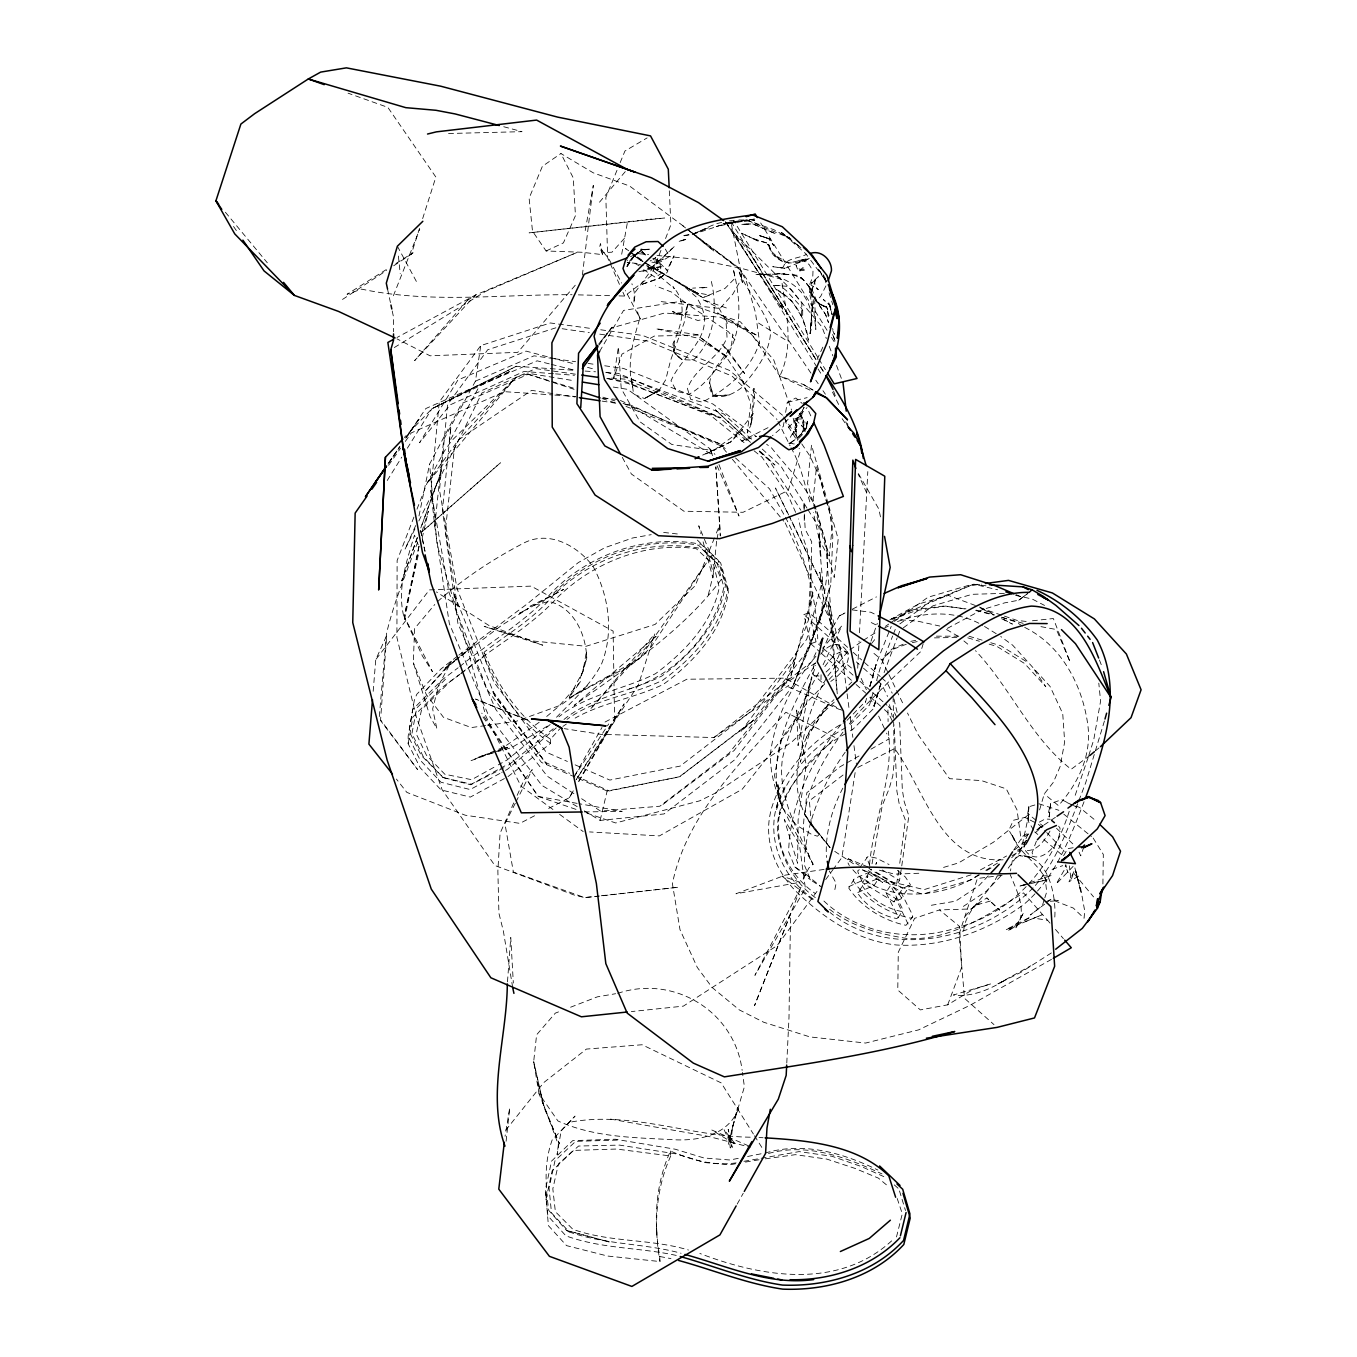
<?xml version="1.0" encoding="UTF-8"?>
<svg xmlns="http://www.w3.org/2000/svg" width="1357" height="1357" viewBox="0 0 1357 1357"><rect width="100%" height="100%" fill="white"/><g stroke="black" fill="none" stroke-linecap="round" stroke-linejoin="round"><path stroke-width="0.75" stroke-dasharray="5 3.75" d="M862.475 885.392L862.475 886.172C871.075 899.131 886.121 908.596 901.404 911.412L902.778 910.564L902.439 908.817L890.582 885.409L885.934 892.567L897.774 915.958L898.097 917.705L896.723 918.536C881.456 915.754 866.411 906.272 857.811 893.313L863.154 884.696L878.827 878.25L869.226 872.33L854.367 878.607L848.753 888.055C861.356 907.154 883.695 920.741 906.001 925.304L912.735 916.976L912.277 914.482L900.641 891.583L890.582 885.409M802.445 410.035L801.393 419.008L794.591 418.991L795.897 427.93L796.712 423.469L795.762 431.763L797.119 425.691L788.977 439.532M853.451 879.573L853.434 880.947C866.037 900.047 888.394 913.6 910.683 918.197L912.735 916.976M454.391 661.334L447.895 666.745L424.69 691.799L451.338 661.605L438.667 685.268L432.646 708.982L436.869 728.641L430.084 716.564L413.308 662.742L414.614 628.545L434.766 604.51M584.256 810.875L600.133 820.425L664.014 813.946L734.578 759.886L792.963 685.896L820.357 619.623L830.721 585.189L832.825 536.354L829.534 510.368L824.411 495.576L821.019 480.327L810.129 456.325L799.765 440.906M786.789 1062.989L788.994 1017.496L790.554 913.923L754.509 1005.707L801.258 886.681L754.916 975.344L805.38 888.258L799.409 844.614L784.295 819.56L797.628 863.273L798.103 819.899L806.211 765.229L796.644 710.067L798.069 745.655L811.707 676.889L800.274 715.902L742.262 789.197L659.383 835.912L589.532 831.926M857.692 668.204L859.066 641.098M859.49 632.752L867.802 471.591M811.028 321.779L810.129 333.652L812.487 304.46L810.129 333.652C819.323 298.676 789.876 271.977 755.985 274.606L779.868 273.843L797.56 275.301L802.852 279.389L809.993 287.871L812.86 298.133L808.925 286.497L811.859 294.147L812.215 311.55C815.879 296.996 810.774 285.038 799.358 276.302L802.852 279.389L794.337 275.047L777.256 273.419L784.499 273.944L755.985 274.606M1054.796 917.061C1056.289 895.281 1047.96 853.841 1019.243 855.572L1012.271 861.084L1010.456 870.906M830.026 847.616L808.212 819.984L829.975 847.447L811.401 825.26L805.04 814.709L806.787 792.742L840.085 766.756L860.084 755.357M373.175 691.307L375.753 659.621L386.694 635.534L380.571 719.855L417.515 769.487L380.35 720.279M507.484 981.84L510.758 937.483L513.336 983.028M379.298 716.547L386.541 633.448C393.801 602.389 406.421 572.722 417.396 542.834M577.2 806.635L541.901 785.415L488.35 715.003L449.354 623.745L434.749 526.143L430.881 490.674L439.227 401.994L480.768 345.611L550.314 322.966L592.314 328.648M1049.232 816.914L1050.589 803.683L1047.994 814.488L1049.232 816.914L1050.589 803.683L1061.547 799.629L1069.095 803.327M434.749 526.143L443.722 439.498L475.459 381.13L480.768 345.611M506.11 1141.22L509.74 1107.719L505.058 1136.267M732.475 1127.786L728.251 1144.562L737.682 1107.346L732.475 1127.786L730.27 1147.988L728.217 1129.346L732.254 1147.377L724.01 1129.499L735.715 1144.697L711.831 1130.008L750.37 1146.631M582.374 275.132L593.314 185.417L584.748 233.15M820.357 619.623C824.072 589.345 834.165 556.726 820.832 527.364C816.609 495.068 790.69 472.287 771.641 447.997L766.603 444.231M901.76 865.885L908.834 815.862L904.186 801.529L902.32 789.621L899.725 723.518L898.08 720.126M656.992 255.455L696.582 259.289L742.245 268.567L781.479 279.271C785.907 311.075 794.439 345.577 779.834 376.059L813.403 391.715M898.673 870.634L896.434 885.239L868.972 868.446L872.059 863.697L882.254 805.481L889.208 788.553L892.787 775.933L894.212 762.074L893.652 722.06M901.201 869.549L899.521 880.489L896.434 885.239M1102.902 883.95L1103.326 854.469L1093.063 837.897M829.025 315.774L826.515 307.564L819.662 303.985L815.269 299.965L820.035 304.341L809.79 291.959L809.603 284.58L812.775 276.879L812.996 271.044L809.111 264.513L803.463 260.663L808.077 260.968L797.78 260.527L803.327 259.899C789.57 267.719 770.131 259.849 768.537 243.514L752.355 238.272L758.207 241.02L741.685 233.217L756.12 240.07L768.537 243.514L771.183 251.13L768.469 244.277L766.739 243.073L769.402 246.38M855.131 772.591L841.866 857.556L834.385 867.7M869.549 864.816C873.399 819.543 894.348 777.154 888.292 731.118M821.07 674.751L820.951 680.858L824.496 683.3M783.973 422.417L783.311 426.42L772.438 435.665M785.635 412.375L787.297 402.351L795.83 397.991L802.224 403.47M899.759 863.273L905.39 820.137L899.165 803.632L896.892 791.165L894.229 725.028M621.693 254.234L627.528 221.819M504.397 778.562L470.353 797.102L441.042 789.893L420.229 767.841L408.169 743.755L408.169 736.105L412.732 709.541L441.839 680.044L458.123 667.78M408.169 743.755L412.85 717.073L442.28 687.321L459.039 674.938M792.539 443.417L788.824 443.23L790.758 443.111L789.553 443.654L798.544 437.039L806.262 428.676L807.602 421.315L805.787 428.473L798.289 436.954L789.553 443.654L794.303 443.943M963.674 931.004C965.489 908.206 987.896 895.637 997.124 876.147M834.86 889.581L836.149 883.17L829.297 870.94M807.602 421.315L806.262 428.676M716.598 541.206L712.934 577.963L703.113 541.833M717.005 539.136L719.787 524.616L715.834 466.808L720.296 535.981L719.787 524.616L715.19 536.049M419.109 546.125L404.59 619.454C396.295 590.753 406.252 562.544 414.496 535.167L419.025 546.905M418.991 515.931L429.558 464.162L461.651 403.555L528.246 374.278L574.639 388.509M418.906 546.328L404.199 616.655L422.315 655.804L432.425 671.63L404.199 616.655L418.855 552.604M736.105 1162.881C713.799 1166.138 690.883 1159.947 670.443 1151.024C655.465 1184.22 653.311 1220.961 659.739 1256.497L659.994 1261.552L607.58 1256.039L566.548 1245.624L548.398 1225.625L545.412 1189.75L551.57 1161.083L572.705 1140.643L615.264 1139.218L675.141 1149.192L703.995 1157.996L729.964 1159.998L739.752 1158.047M545.955 1199.537L552.112 1170.854L573.451 1150.414L616.587 1149.04L670.714 1156.011L670.443 1151.024M1035.985 820.307L1028.86 814.421L1021.567 848.023L1011.576 857.845M422.163 538.135L428.32 511.284L421.925 531.859L500.428 462.805L421.925 531.859M602.593 254.641L599.658 247.042L600.489 243.463L602.593 254.641L581.746 252.249L546.108 250.977L532.504 231.233L529.111 198.173L542.393 166.283L560.933 153.545L593.23 172.814L629.597 186.028L685.522 227.688M600.133 820.425L607.139 791.012L679.145 776.95L752.236 721.534L808.704 649.392L825.531 602.372L792.963 685.896L808.704 649.392L830.721 585.189M459.752 666.558C490.352 641.454 525.668 621.998 552.078 592.076C589.854 553.537 647.984 533.555 701.162 544.361L720.669 562.951L727.929 588.175C722.128 626.764 693.359 657.806 662.911 680.111C631.819 695.462 595.316 698.465 567.005 719.38M727.929 588.175L728.353 592.449C722.535 631.039 693.766 662.08 663.336 684.386C634.788 698.092 602.813 702.519 575.131 718.09M708.32 594.79L713.443 573.875L707.625 551.722M896.485 1236.939L902.303 1213.769L897.045 1197.994M663.013 804.379L734.103 750.523L790.894 675.973L813.047 591.55L810.57 607.393L811.69 541.816L805.21 529.4L804.124 511.097M732.746 1126.429L744.399 1086.753L742.432 1072.403M790.894 675.973L795.779 658.128L740.82 731.644L753.118 720.346L679.806 776.662L609.225 790.961L577.268 776.662M866.563 698.312L865.444 702.332L866.563 698.38M869.939 686.252L876.554 662.844L891.21 626.425M869.888 686.54L876.554 662.844L869.549 687.219M1104.428 720.991L1085.736 782.633L1078.425 801.834M873.043 692.816L869.532 704.995L849.245 725.52M876.571 680.637L880.676 666.44L892.669 635.941M1039.598 809.908L1044.245 793.93L1053.337 782.344L1060.122 766.569L1064.668 741.974L1062.735 713.595L1050.064 686.455L1012.627 645.152L1000.72 636.484M880.659 684.216L873.569 708.558L852.891 729.252L847.684 732.424M880.676 683.894L873.603 707.659L879.998 686.252M884.086 672.631L897.164 637.824M800.274 715.902L815.693 665.422M1088.178 757.46L1074.252 798.069M1088.789 755.493L1093.742 739.769L1100.595 701.111L1098.797 683.148M393.683 265.785L411.324 254.183L419.5 228.485M422.655 218.596L435.868 177.072L387.848 107.373L348.07 93.175M1044.178 899.878L1042.278 905.814L1030.268 914.957L1044.636 904.203M1044.805 897.893L1046.705 891.956L1045.043 877.504L1046.875 882.254C1039.598 862.933 1018.242 853.536 1011.61 834.063L1016.512 843.121L1008.862 830.213L1013.408 820.273L1024.976 817.423L1036.646 823.394M826.786 677.754C811.35 703.265 802.445 732.441 800.291 762.142L809.383 733.849L827.77 704.554C795.321 742.008 782.463 795.389 819.068 834.674L817.389 836.217L811.299 834.216L796.389 825.124L781.242 806.38L774.491 775.475L781.734 738.293L808.551 700.67L827.583 680.993M649.749 249.196L641.59 249.841L649.749 249.196L641.997 249.552L633.397 257.168L627.002 266.413L628.223 262.851L633.261 256.405L641.369 250.451L646.169 256.083L641.369 250.451L633.007 257.084L641.098 249.01L648.85 250.706M670.714 1156.011C655.719 1189.224 653.565 1225.999 659.994 1261.552M871.007 641.149L877.284 623.338M1083.904 846.785L1080.681 855.86L1079.069 852.213M801.224 434.223C806.16 426.166 804.175 415.649 795.83 410.764M417.261 537.745L401.723 580.915L417.379 537.593M420.789 527.924L441.568 470.642L420.941 527.737M814.166 663.895L812.589 673.954L822.291 682.622M845.818 727.623C813.522 745.146 786.551 774.61 776.374 810.316L778.511 796.22L777.663 782.904L781.836 806.991C764.059 756.612 792.284 706.454 815.71 663.149M947.712 1004.825L961.587 967.575L959.636 926.509L939.519 909.919L914.618 918.333L898.283 952.258L897.774 990.016L920.351 1009.913L947.712 1004.825L972.426 989.796L990.797 983.876L953.343 995.02C972.732 997.395 991.153 988.863 1007.148 978.787M785.024 787.077C760.395 828.143 778.596 876.537 816.371 901.235M1069.214 811.316C1051.828 866.292 1015.816 910.801 958.856 927.136C912.091 943.098 856.623 934.193 821.256 898.436M1077.679 803.751C1066.348 832.57 1054.966 862.764 1034.543 886.392M1084.039 801.75C1069.655 838.931 1054.949 878.607 1023.382 904.78C986.793 931.496 941.962 947.695 896.315 944.981C856.454 940.723 823.122 917.756 795.117 890.497C775.831 870.159 764.076 841.73 770.267 813.623L770.606 811.367C781.615 772.625 810.35 740.515 845.615 721.788M897.893 635.941L900.081 630.259M413.936 517.068L397.126 560.526L396.906 637.485L416.328 716.937L442.094 789.655L494.864 865.512L574.045 894.975L584.562 897.588L599.014 896.146M416.989 509.18L426.912 483.499L444.299 451.253L451.321 441.093L516.033 377.28L529.111 373.463L574.248 380.757M660.961 250.367L651.021 275.997L624.627 296.047L618.317 295.877M665.558 238.527L670.901 224.719L669.255 189.776M893.415 634.041L895.671 628.325M393.394 295.741L419.737 229.112M714.427 537.966L695.242 585.647L655.092 624.441L586.071 646.288L533.776 641.064L484.195 626.425L542.749 645.186L488.91 625.475L436.411 591.923M616.977 170.354L605.85 197.41L607.665 257.796L619.538 284.563M620.166 162.619L624.932 151.034L647.119 137.905M923.201 643.693L920.894 651.445L887.732 682.775L856.962 714.104L848.074 725.571M415.683 525.549L404.997 549.263L415.157 528.501M513.726 802.954L500.071 833.266L497.866 871.041L498.918 913.261L503.396 931.241L512.742 987.828M517.136 795.372L523.955 780.224L532.215 769.656L516.237 801.376M825.921 285.92L820.646 296.454L816.354 300.762L814.709 300.864L815.811 329.497L813.912 311.567L810.01 295.639L814.98 281.052L811.537 291.874L811.418 288.006L816.388 300.338L825.616 314.587L828.482 322.474L825.616 314.587L809.79 291.959L818.424 303.595L826.566 306.784L827.651 309.481L826.515 307.564M815.981 652.649L811.757 661.741L713.918 737.546L600.88 734.358L564.308 728.641M817.033 359.622L823.054 346.68M418.855 520.952L458.581 439.77L516.033 377.28L426.912 483.499L458.581 439.77L531.622 390.358L575.164 396.99M668.865 266.379L674.022 255.896L667.44 270.755L665.286 268.194L661.096 266.684L649.257 268.041L657.857 269.873L661.096 266.684L635.755 272.435M515.304 803.242L504.957 823.767L513.387 872.076L584.562 897.588L599.183 895.976M802.377 410.696L804.107 407.321L797.628 417.515L796.847 420.941L806.346 430.356L801.224 425.148L805.125 431.339L799.901 413.563M840.984 724.57C811.198 760.344 789.893 804.769 788.621 851.874L794.863 866.97L805.804 874.162L803.157 879.115L808.823 868.09L813.064 864.341C798.272 830.857 777.001 796.474 782.497 758.359C789.553 727.691 803.514 699.313 819.051 672.139M827.77 675.956L848.108 651.139M822.393 650.936L832.435 627.884L839.457 615.722L845.004 612.906M823.088 664.777L841.883 625.781L822.647 648.256M1028.029 834.233L1024.264 842.392L1024.128 848.515C1036.561 870.397 1061.615 844.597 1059.953 827.923L1058.613 826.176M1036.392 841.136L1032.066 852.739L1033.847 857.166M1049.996 831.095C1045.06 839.712 1036.765 852.196 1025.485 850.262M737.173 1204.1L743.263 1193.227M574.91 775.288L601.948 727.539M569.38 797.662L573.485 790.436L569.38 797.662L547.397 809.094M578.625 781.428L614.551 718.26L613.127 631.107L531.147 586.122L429.406 589.905L375.753 659.621M842.816 788.18C831.79 809.128 825.022 833.758 826.447 857.454M599.624 351.446L623.575 310.397L681.146 301.288L740.498 321.931L773.711 359.859L791.64 410.272M578.947 781.31L624.135 703.876L576.165 779.681L638.316 685.031L654.82 633.94L590.38 709.134L656.076 636.314L574.164 705.419C626.272 667.627 682.232 631.667 721.279 579.439L703.571 537.287M1063.566 855.724L1067.823 848.583L1073.234 847.735M1026.333 840.356L1021.567 848.023L1014.086 851.992M387.22 480.514L401.757 457.173M407.354 448.2L431.967 408.711L516.271 366.271L574.69 370.342M897.435 870.295L905.373 877.012L910.428 884.781L900.963 898.894L893.941 901.879L862.543 882.627L871.33 869.192M1012.017 855.69L1019.226 851.433L1026.282 840.39M893.941 901.879L902.727 888.445L910.428 884.781M556.506 717.242C572.773 700.636 590.516 685.064 601.473 664.167C614.178 632.396 608.92 595.91 593.009 566.259C577.234 545.633 548.974 529.875 523.632 543.122C492.337 559.406 462.177 579.371 436.106 602.915M857.811 892.533L874.179 885.392L878.827 878.25M573.875 777.12L608.716 723.943M859.829 867.513L868.09 856.335L876.385 858.116L889.056 864.528M898.097 917.705L902.778 910.564M1019.226 851.433L1024.281 843.749M1013.696 850.127L1020.566 839.729L1030.302 832.808M738.632 1108.618C727.929 1135.792 697.668 1141.424 671.681 1139.626C633.159 1137.539 593.738 1137.234 557.948 1120.967L539 1093.691L533.674 1061.683L536.609 1034.797L555.318 1013.136L561.052 1010.914M627.002 266.413L633.397 256.965L627.782 265.412L627.222 260.018M507.993 776.611L550.603 743.399L550.501 739.226L559.712 728.896M806.262 737.224L827.872 705.606L833.877 699.703M388.882 462.466L399.62 446.809M405.573 438.107L425.844 408.525L511.08 370.97L431.967 408.711L404.318 437.514M388.984 462.567L399.772 446.962M388.034 464.009L399.925 446.792M388.594 465.315L400.536 448.251M405.302 441.432L411.29 432.9L504.431 391.664L552.774 394.938M824.852 666.592C829.941 659.756 837.388 649.426 847.056 651.631L848.413 653.379C849.601 665.083 839.83 675.26 830.772 681.401M599.217 344.949L612.177 327.173L599.115 343.677M816.982 891.396L777.171 945.558L683.368 1006.131L631.344 1011.576M825.684 879.557L833.147 869.396M1008.217 868.158L1025.858 844.139M815.913 656.279C792.301 683.572 775.135 717.344 770.471 753.356C769.283 794.49 794.931 829.432 813.064 864.341C788.468 821.121 816.269 767.808 842.985 732.135M845.19 752.185C821.697 785.092 805.295 823.953 804.277 864.799L810.536 879.879L819.899 886.053M598.641 344.152L611.312 328.021L664.557 313.009L720.414 317.216L757.579 335.722L717.616 312.907L751.863 334.365L779.834 376.059L803.395 384.489L814.047 390.646M505.771 1130.16L543.767 1082.564L586.411 1049.08L642.098 1044.754L721.195 1082.903L753.372 1133.994M871.516 643.591L876.554 637.315M1073.082 866.411L1056.238 883.967L1064.431 869.735L1065.839 864.714L1067.976 872.636L1065.245 865.071M599.489 202.21L625.848 170.931M575.266 285.207L517.78 352.328L430.067 355.805L397.007 338.877M965.268 916.196L974.597 905.475L986.861 897.961L999.566 910.123L986.861 897.961M720.516 307.903L732.882 294.045L741.601 278.779L740.905 270.501L687.354 229.197M820.595 654.227C827.482 645.372 839.305 638.74 847.056 651.631M624.407 238.34L611.973 252.198L603.78 252.589L599.658 247.042M785.618 421.976L788.18 419.177M793.268 432.306L794.133 431.339L792.03 435.801L791.318 435.207M788.281 427.862L807.025 407.575M799.052 438.141L802.699 434.24M848.77 886.681L864.562 879.472L874.179 885.392M988.201 875.876L978.567 886.019L955.582 901.167L931.343 905.272M1000.94 875.825L986.403 891.159L961.502 907.629M829.042 679.484L845.157 662.844L852.281 668.713M847.039 720.33L865.478 701.433M445.435 679.246L416.752 708.015L411.934 733.628L423.299 756.646L443.162 777.578L471.354 784.21L498.63 769.283M1033.067 887.851C982.315 939.824 890.056 960.824 830.077 912.532M848.888 684.929L851.891 681.977M834.25 702.129L791.674 742.092L714.952 793.319L699.584 800.867L615.688 822.97L583.934 812.097M867.92 866.936L848.396 858.862L846.717 860.423L849.346 865.613M556.251 727.878L507.331 769.402L501.751 772.421M826.074 672.037C833.181 665.642 841.425 656.771 840.034 646.475L838.694 644.728M553.605 593.28C590.482 555.929 646.543 535.591 698.55 545.243L717.158 562.901L723.858 587.072C714.359 634.703 673.75 676.549 627.121 689.509M947.339 628.376L982.315 609.632L1004.536 602.898L1018.802 600.201L1027.368 593.738M1051.404 952.919L1020.956 972.324L997.921 983.859L1030.828 965.777M546.684 716.479L558.796 706.335L580.915 681.163L569.024 697.6L583.018 671.24L586.733 658.281L586.445 651.19L583.018 671.24L580.033 678.771L586.733 658.281C586.071 634.567 573.943 607.156 548.805 601.456L530.061 606.257L563.732 589.345L519.46 613.262L528.331 608.462L501.581 625.373L455.782 660.028M411.324 254.183L413.054 252.741L395.209 263.97M456.003 659.994L473.83 645.135L459.175 656.873M553.249 728.743L507.62 765.874M1095.93 750.455L1098.949 747.944M1014.663 849.804L1024.145 841.934M1035.221 832.74L1043.109 826.176L1040.259 823.818M550.162 724.553L507.128 759.954L498.256 764.89M891.668 1240.858C838.117 1289.829 761.752 1277.293 699.839 1253.444M550.603 743.399C519.782 721.958 498.053 690.9 484.161 656.364L484.127 652.208C507.247 633.94 533.284 619.216 552.435 596.283C590.295 557.846 648.392 537.83 701.586 548.635L721.076 567.243L728.353 592.449M633.397 257.168L641.997 249.552M653.005 259.815L655.804 257.576L650.173 261.002M457.563 658.179L444.536 668.628L454.171 661.249M1028.86 814.421L993.443 842.222L958.585 862.899L940.74 868.259M457.275 656.33L441.178 668.797L416.769 694.292L414.275 700.466L409.967 725.724L409.305 731.559L421.213 755.408L443.162 777.578M458.887 655.075L527.178 603.916L578.37 562.544L604.747 547.719L632.599 538L651.224 534.658M539.17 722.297L504.075 747.012L471.015 760.666L507.654 747.3L493.846 751.931M843.053 775.017L809.383 800.8L811.401 825.26M1024.009 596.266L1027.911 593.331M1018.802 600.201L1024.518 595.893M459.904 674.293L449.981 681.706L421.603 709.592L416.209 733.815L426.42 755.137L444.825 774.253L471.642 779.698L496.492 765.874M461.55 673.055C492.608 647.289 529.145 628.342 556.574 598.352C592.551 562.663 645.644 541.256 696.362 548.754L713.595 564.834L719.261 587.479C712.018 623.779 684.284 652.344 655.465 673.717C623.915 689.627 587.038 694.309 558.897 716.801M1046.23 902.999L1051.013 899.403L1058.324 900.726L1050.335 901.269M903.355 627.816L932.904 605.833L972.087 594.315L1004.35 593.348M460.702 673.7L484.161 656.364M1089.875 755.476L1071.165 769.283C1030.285 737.275 1010.456 687.609 975.496 650.665M899.827 623.932L930.461 601.524L973.664 584.205L979.635 584.426M587.394 685.794L560.678 705.165L516.203 721.313L487.655 725.3M564.003 719.431C592.398 696.412 630.072 692.121 662.046 675.905C691.68 653.65 719.922 623.151 725.418 585.172L718.209 560.271L697.261 540.001M894.433 621.387L928.018 597.233L970.085 584.935L980.246 584.63M849.804 649.935L861.678 641.505M863.374 640.3L877.334 631.548M713.918 737.546L788.773 685.353M767.587 244.888L768.469 244.277M815.591 662.827L783.752 684.759L839.542 709.507M885.392 626.357L888.733 624.067M890.413 622.931L908.817 610.328L943.76 606.07L965.997 608.852M1055.39 817.338L1035.628 830.637L1044.093 825.107L1037.189 828.957M562.884 726.419L566.378 724.027M768.028 427.659L741.634 441.059L756.002 436.445M1039.326 822.121L1045.144 819L1050.25 819.272M342.507 299.439L386.626 270.433M547.414 726.097L511.725 747.588L497.866 751.557M386.287 269.585L347.053 294.282L361.573 289.126C431.187 303.832 501.836 294.198 572.043 294.723M859.286 869.735L857.811 870.668L858.014 872.415L862.543 882.627M978.618 874.756C943.488 898.996 879.506 904.474 850.754 867.174M985.827 870.312L998.43 862.526M394.344 347.528L485.484 291.45L576.861 252.521L475.628 294.961L397.007 337.486M845.937 733.492C814.505 750.625 789.604 780.173 779.613 814.692L779.953 812.419C772.998 843.647 789.74 875.791 815.286 893.534M1027.079 833.707L1020.803 837.473L1017.055 809.976L1006.283 788.875L981.433 780.58L949.544 778.681L918.333 735.002L907.494 713.019M1078.611 876.113L1068.994 881.813L1074.116 871.194L1070.961 880.303L1069.452 865.868M979.5 874.824L970.476 880.15L922.59 894.212L876.486 878.963L862.56 869.769M986.726 870.566L992.137 867.377M1051.488 959.382L969.984 1005.333L918.587 1029.878L865.613 1043.058L809.925 1036.918L763.754 1022.262L739.294 1009.896L712.12 987.472L697.294 967.422L680.01 929.732L672.394 883.628C686.778 814.081 740.396 763.296 785.856 712.238L835.301 737.58C809.942 763.737 776.492 791.08 777.391 830.993C780.75 857.437 793.879 882.644 815.998 898.08M889.921 619.759L918.91 603.899L948.475 595.452L977.6 606.325M870.99 749.149L889.174 738.785L886.545 733.119M500.445 768.299L507.722 764.313M499.902 773.439L470.167 789.553L441.025 782.26L420.229 760.208L408.169 736.105M980.433 869.871L1006.606 855.979M605.052 722.026L686.829 679.229L784.787 678.144L841.561 710.186M534.556 815.761L519.901 823.377L465.214 815.201L406.879 792.403L396.414 779.071M516.271 366.271L431.967 408.711M503.922 767.757L470.709 784.753L441.788 777.205M857.777 767.468L894.585 748.572C924.863 789.367 940.062 863.697 1003.451 859.778M852.4 609.14L876.469 596.893M884.662 627.918L888.326 626.12M702.655 455.104L730.965 441.771L742.567 429.507L713.392 450.626L702.434 455.443M546.108 250.977L563.409 242.903L575.453 215.661L573.282 177.954L560.933 153.545M839.457 615.722L844.936 613.228M1046.349 901.54L1051.013 899.403L1073.319 908.07L1084.073 918.248L1084.718 911.005L1080.613 888.292L1074.778 867.496L1081.122 892.855L1074.778 867.496M891.854 618.894L970.764 585.461L981.247 584.053M903.185 644.202L891.871 649.121L881.914 659.994L888.089 672.801M475.459 381.13L533.996 355.839L552.723 358.469M1025.638 921.522L1042.532 914.584L1005.791 929.816L1030.506 916.942L1007.878 931.106L1018.412 921.861L1023.755 912.515L1014.985 928.968C1028.487 912.108 1016.97 891.464 1010.185 874.502M570.602 1007.216L597.317 996.869L615.637 993.714M630.53 256.575L638.248 253.64L648.663 254.658M906.306 644.253L892.652 649.443L881.914 659.994L871.991 651.801M808.093 259.034L798.17 262.715L809.773 258.356L784.957 268.313L772.744 266.684L784.838 268.296L781.021 268.16L783.379 266.905C786.008 257.44 799.612 258.763 806.584 254.217M655.058 279.61L640.487 284.851L659.604 278.406L664.438 274.657L657.466 279.271L665.948 274.012L667.881 271.095L660.791 263.937L651.818 262.088M645.016 270.637L646.339 270.179L641.556 271.909M847.633 647.357L809.213 612.719L803.904 614.585L810.74 643.727L816.049 641.861L820.714 646.068M891.82 619.097L916.399 610.582L945.524 606.087L965.675 609.056M1052.048 869.362L1062.701 865.664M1027.741 884.289L1020.006 886.07L1027.792 883.441M1029.742 882.779L1051.149 875.519L1041.888 876.028M491.879 752.592L478.054 757.223L495.882 752.117M555.878 327.8L487.74 349.733L447.573 404.623L439.481 490.233L457.072 588.717L493.948 682.181L546.176 752.134L567.396 761.447M971.086 874.841L924.185 889.615L884.493 880.269L868.243 870.634M1034.865 804.972L1028.827 806.787L1027.537 814.726L1028.182 821.206L1033.661 830.128M721.67 222.463C707.709 225.075 696.514 235.507 682.045 235.881M990.389 901.048L974.597 905.475L979.211 903.813L971.205 908.953L939.519 909.919M897.486 621.574C924.897 611.498 956.939 610.192 982.705 625.356M806.194 258.882L788.654 263.207L774.253 254.895L781.378 260.985L771.488 251.401L769.996 248.382L771.183 251.13M1020.006 886.07L1027.843 884.069M787.297 402.351L807.127 397.635M1029.675 883.848L1047.078 879.845L1031.761 883.051M912.294 642.641L918.333 641.352M910.801 641.352L916.721 640.148M747.588 1156.486L761.294 1153.755M743.941 1161.304L799.103 1151.618L831.977 1156.266L861.169 1166.477L883.831 1176.621M683.86 235.541L694.733 233.438L708.625 227.722L692.223 234.201C712.883 229.011 732.848 218.341 754.713 220.275L723.044 223.701L756.205 218.867L730.015 222.344L716.225 226.568L746.689 220.038L773.88 229.706L792.827 240.053M617.672 993.375C673.937 974.326 734.68 1011.474 742.143 1070.351M735.528 1163.78L729.574 1164.798L704.741 1162.559L677.126 1154.061L619.504 1145.104L578.591 1146.037L558.473 1163.78L552.825 1188.834L555.369 1211.665L572.841 1229.289C610.226 1242.69 650.817 1238.602 688.491 1250.034M745.468 1162.084L761.345 1159.387M765.229 1153.043C803.548 1141.441 843.155 1153.077 877.911 1170.056M768.486 1153.484C807.483 1142.441 846.836 1157.555 881.982 1173.907M824.089 869.413L785.398 875.095L735.969 893.771L800.223 882.271L781.954 876.096L815.099 901.676M819.017 675.99L813.929 675.718M485.619 725.571L471.337 727.573L443.468 717.31L426.234 694.411L413.308 662.742M765.348 1158.827L795.338 1154.671L826.803 1159.099L854.825 1168.343L878.42 1178.13L889.022 1187.002M1002.111 875.248L977.379 878.522L958.992 934.447L964.539 998.328L993.986 1024.62M654.244 261.172L659.519 260.476L661.453 273.317L655.295 277.337L643.659 269.653M701.993 287.989L707.523 287.26L692.63 288.142M729.286 220.886L736.936 219.953M601.27 895.739L678.551 887.207L601.083 895.925M1032.44 620.777L1053.371 618.538L1070.096 662.08L1056.458 629.546L1039.801 626.425M571.704 1121.883C632.362 1111.213 690.73 1136.691 750.964 1137.2M610.446 1119.084L708.659 1136.454L750.268 1147.259M918.808 873.263L894.551 874.145L879.37 870.21M617.384 1140.101L575.639 1141.356L554.979 1160.761L549.042 1188.037L551.502 1212.87L569.211 1231.935C605.392 1244.844 644.354 1243.199 681.061 1253.257M448.539 133.512L522.055 131.663L501.208 126.048M934.447 637.875L957.448 637.417M584.341 811.927L622.151 811.384L579.185 803.734M936.432 636.162L958.788 636.196M738.887 219.97L746.689 220.038L789.825 238.17L782.141 233.37L795.202 243.378M578.353 294.876L609.904 295.673M891.939 618.928L918.418 621.319L939.773 626.052M759.021 1137.539L763.058 1137.726M554.877 395.074L575.894 396.498M603.203 398.364L617.91 399.348L721.517 446.199L726.945 452.729M585.121 371.072L595.536 371.784M605.968 372.513L618.487 373.396L720.957 417.837L624.915 379.129L608.089 377.857M553.435 373.701L524.006 371.479L450.151 404.861L419.55 442.738L457.937 379.96L526.058 351.107L548.601 357.078M555.539 373.87L574.469 375.295M637.213 263.462L627.121 262.461L629.02 263.292M663.658 532.436L680.468 534.319M1026.146 621.438L1017.072 620.42L1003.332 615.756M661.215 301.61L719.006 308.378M976.09 610.124L994.07 614.789M852.247 609.887L870.973 612.278L876.3 614.958M985.996 585.834L973.664 584.205L997.632 589.769M600.71 329.785L642.692 335.467L729.54 370.427L782.497 415.208M554.809 358.774L575.605 361.691M588.09 363.439L596.418 364.609M604.73 365.779L623.457 368.409L712.968 404.047L756.544 436.683M575.385 374.176L535.659 368.595L481.888 393.004L454.341 448.997L445.249 531.401L457.971 623.728L495.814 709.49L547.21 776.153L574.74 794.201M606.732 378.586L623.457 380.927L710.542 415.378L746.028 444.231M562.137 328.716L589.311 332.635M599.76 334.144L647.849 341.082L732.085 376.11L777.018 419.483M975.768 610.531L993.578 615.009M602.135 401.112L616.655 403.317M624.949 404.59L629.105 405.217L720.126 443.976L727.827 450.965M1037.664 918.706L1047.638 920.3L1050.199 923.354M613.228 387.05L627.596 389.357L709.474 448.387L714.986 454.425M659.739 1256.497L670.952 1258.618M577.149 803.378L538.288 796.457L481.209 714.427M1038.902 803.768L1058.867 810.299M1015.579 595.384L1032.134 598.997L1044.534 605.426M676.261 1255.429C639.707 1247.405 601.473 1248.898 565.869 1235.82L547.855 1215.838L545.412 1189.75M549.263 363.846L537.135 360.826L479.716 385.507L449.201 442.212L450.931 426.76L442.348 510.758L457.496 606.155L453.883 593.467L494.847 695.785L546.667 764.11L494.847 695.785L491.98 690.136L545.31 762.38L569.753 773.303M551.298 364.355L575.572 370.427M607.936 378.501L628.172 383.556L720.041 418.024L748.284 442.195M550.637 357.62L575.232 364.134M587.53 367.391L595.723 369.562M605.968 372.259L628.512 378.23L723.603 413.834L751.439 439.21M1001.466 617.231L1023.127 623.321M967.762 637.824L979.432 641.267M989.151 644.134L996.937 646.424L1024.637 663.522L1045.772 686.71L1032.321 666.762M968.949 636.212L982.841 640.368M990.763 642.743L1000.686 645.711L1028.708 662.996M602.881 397.177L614.975 400.892M623.05 403.368L629.105 405.217L712.629 454.985L709.474 448.387L712.849 456.122M823.004 305.664L826.566 306.784L828.771 319.285M862.696 870.024C877.555 875.316 894.195 883.899 901.608 898.181M652.802 258.288L659.519 260.476L658.603 261.07L663.319 259.068L656.822 261.358L657.857 269.873L634.94 263.292L641.335 267.244M528.246 374.278L574.113 389.357M602.033 398.534L615.993 403.131M625.95 406.405L720.126 443.976M1002.026 617.401L1015.935 621.981L1022.957 626.323M1001.364 615.094L979.771 607.766L994.274 615.026M575.996 809.383L538.288 796.457L481.803 713.171M726.351 307.971L702.434 299.473L718.854 307.92L727.233 323.305L725.876 319.234L727.03 337.113C719.668 358.57 694.903 367.136 687.49 388.713L690.696 399.365L702.349 402.147C726.894 389.205 751.337 369.613 759.53 342.117L755.476 312.602L746.452 281.645L740.905 270.501L742.398 282.51L738.768 270.569C746.808 292.484 765.382 308.734 770.589 331.956C769.589 354.177 754.729 371.547 741.278 387.949C733.119 394.124 723.654 398.415 713.239 395.922C700.704 376.873 724.078 360.741 731.576 344.865L732.61 334.059L734.883 339.878L728.556 331.871L708.439 318.369L697.922 320.506L672.461 311.618L682.3 314.366L673.157 313.721L687.609 311.805L684.946 313.738L687.728 304.409L671.511 292.06L655.312 285.784M979.55 607.037L994.308 614.348M1075.965 806.041L1079.629 807.449L1096.761 821.545M607.139 791.012L541.494 762.447L487.417 689.967L449.15 592.924L430.881 490.674M575.114 764.839L609.853 780.071L680.23 766.077L752.575 710.186L806.753 639.249L822.596 580.118L818.627 536.575L813.335 512.369M1015.901 594.553L1022.788 597.725M1066.823 802.479L1071.742 804.752M1073.387 805.515L1076.661 807.042L1070.995 804.26M871.228 622.558L876.724 625.272M1001.534 618.656L1012.424 624.101L1001.551 618.249M819.662 303.985L824.428 306.394L826.294 308.904M645.287 254.387L640.708 252.063L644.88 254.539M946.541 629.512L957.957 636.196M679.043 283.376L698.685 293.807L644.728 262.715M569.211 1231.935L566.548 1230.443L548.788 1210.427C545.429 1186.883 543.936 1162.813 552.163 1139.982L575.046 1116.099L561.136 1130.907L557.099 1154.603L558.355 1144.731L543.19 1103.597L533.674 1061.683L544.259 1107.974L559.22 1143.476L539 1093.691M848.396 858.862L859.218 865.291M803.395 384.489L812.419 389.917M882.355 869.99L899.521 880.489M702.264 314.112L687.728 304.409L684.115 322.779L670.629 360.233L665.71 379.807L658.942 390.595L644.49 398.534L633.515 394.107L631.599 378.06L632.769 387.644C626.408 365.22 633.007 340.2 639.826 318.522L637.485 311.906L640.317 319.082L625.407 290.5M902.727 888.445L872.924 870.176M885.934 892.567L895.976 898.707L908.054 924.066M642.845 261.324L634.245 256.015L642.981 261.613M644.558 262.376L702.807 297.675L709.626 295.097L696.429 292.671L687.524 288.142L702.807 297.675L724.943 288.481L735.206 278.032L733.221 268.957C740.277 297.064 743.144 329.48 727.25 355.144C715.512 369.172 705.504 385.592 688.83 394.344L676.617 391.308L670.986 380.808C684.182 351.463 720.771 333.483 696.175 296.895L681.367 284.122L655.227 269.432L645.27 262.427M1024.722 627.409C1061.717 645.61 1082.462 685.319 1087.822 724.943C1091.859 755.357 1078.17 783.345 1058.443 805.634L1044.245 793.93M984.504 626.459L998.922 635.364M758.546 323.068L788.332 341.642M581.627 798.713L600.557 811.13L659.875 806.211L729.116 753.152L786.042 681.367L808.382 620.2L810.621 574.605L807.245 549.517L801.97 534.437L798.544 518.9M834.725 851.365L855.605 865.155M628.698 250.757L625.373 248.433L628.664 251.011M630.36 251.927L643.608 261.256M738.53 267.668L692.307 232.997M552.927 809.467L520.986 786.161L485.891 716.292L463.025 632.599L437.056 544.378L429.558 464.162M559.644 814.387L583.188 831.57M715.733 251.011L733.696 264.242M796.847 244.633L801.733 248.382M682.35 225.347L685.522 227.925M798.832 245.973L781.513 232.386L805.837 253.776L809.501 258.678M1063.786 814.149L1091.435 836.54M630.31 252.3L641.827 261.358M646.627 265.141L674.378 288.634L672.936 286.683C688.406 303.323 681.384 325.731 672.97 343.745L673.818 351.853L678.907 357.519L682.096 359.69L693.359 360.114C714.868 339.691 717.904 307.021 710.881 279.593M963.911 640.945L969.746 645.762M687.1 229.214L714.036 251.147L691.866 232.912M754.102 450.795L762.159 457.36L788.196 495.61L796.949 515.304M805.804 874.162L821.46 887.088M794.863 866.97L810.536 879.879M829.585 909.292C851.942 926.797 880.167 934.328 907.799 938.586C951.206 940.537 988.117 914.381 1023.534 892.872L1047.57 920.3M550.501 739.226C519.697 717.819 498.002 686.744 484.127 652.208M1034.746 831.909L1037.817 834.47M1043.923 839.61L1062.056 855.029M829.755 304.748L832.129 314.756L829.755 304.748L823.258 299.49L829.636 305.172L828.737 302.747L830.993 310.753M759.258 451.593L774.949 465.027L759.666 450.88M872.704 692.63L886.969 705.25M870.278 697.04L883.034 708.337M864.477 662.487L880.235 676.498M863.527 668.238L876.317 679.62M859.999 681.35L871.262 691.375M856.114 684.505L865.97 693.291M894.28 1184.882L898.894 1188.986M853.061 675.141L822.257 647.476M853.197 652.361L861.661 659.96M856.386 661.894L859.218 664.421M821.613 653.565L854.706 683.25M847.904 654.278L803.904 614.585M884.425 709.592L888.598 713.341L893.432 723.366M1056.543 828.33L1074.914 845.886M877.725 680.892L881.914 684.674L887.546 696.463M810.74 643.727L820.069 652.157M735.528 457.971L769.453 488.757L784.516 515.541M888.377 706.539L893.992 711.628L897.265 718.43M762.261 449.082L780.801 465.994L806.974 508.095M881.643 677.788L887.274 682.91L892.194 693.206M750.506 442.382L715.36 409.831L750.336 442.467M759.462 450.982L768.588 459.497L800.884 510.283M1038.427 824.242L1045.314 831.146M1046.705 832.536L1064.821 851.619M1074.066 873.569L1093.572 896.892M1055.475 929.443L1063.379 938.603M732.356 459.243L783.803 521.224M225.381 212.235L267.312 262.783M603.78 252.589L608.699 258.559L621.693 283.053M782.735 309.243L725.401 221.768L782.735 309.243L780.92 303.001L730.812 221.191L740.532 269.992L811.011 373.209M725.401 221.768L749.861 253.097L816.185 359.876L749.861 253.097M810.723 260.307L826.566 281.51L818.559 269.195M805.04 814.709L819.068 834.674M842.12 418.668L846.887 425.64M233.523 226.466L238.221 233.302M815.794 380.214L818.203 383.709M822.987 390.714L825.378 394.209M783.651 416.921L798.611 439.193M818.39 269.195L826.26 281.493L823.478 274.86L825.955 282.816M820.595 367.001L823.835 372.072M754.492 1135.758L763.363 1149.854M827.041 330.277L760.683 222.955M831.485 337.418L834.809 342.778M816.931 367.153L733.9 233.082L789.163 287.582L822.003 327.02L826.345 338.555M818.05 368.934L822.495 376.076M832.519 392.139L838.88 404.997M808.06 509.842L818.966 527.381L820.968 557.981L818.966 534.217L819.916 540.866L826.43 553.215L837.082 691.799M817.728 357.247L733.577 220.462M818.831 359.028L825.412 369.664M780.92 303.001L816.049 359.758M820.442 366.848L824.835 373.938M858.523 473.729L878.861 509.112L880.489 516.898M665.354 249.111L669.544 256.473L652.581 266.515L674.599 246.295L654.719 265.446L635.381 291.959L633.923 303.323L634.262 291.992L631.921 283.749M785.516 517.339C804.803 554.657 816.541 596.639 817.728 638.791M622.303 457.36L631.395 474.017L683.945 511.233L743.076 512.284L788.281 490.403L799.952 452.339L799.154 448.336M397.38 246.211L417.99 284.444M846.836 691.731L842.46 658.569L835.047 642.556L826.159 604.476L823.071 596.605L819.764 572.213C825.175 595.469 832.045 618.673 835.047 642.556M777.951 421.349L790.079 445.808M791.012 447.691C801.19 465.451 804.837 485.721 810.774 504.991M888.971 674.633L903.966 705.708M788.671 514.897L775.441 487.994L823.987 588.31L789.587 516.78M861.152 678.381L866.411 689.695M869.905 697.244L874.281 706.692M878.658 716.123L885.663 731.236M785.16 522.852L832.384 625.102M866.699 492.981L858.167 474M808.738 411.324L812.148 418.838M832.757 330.633L834.402 334.314L832.57 328.479M622.931 292.213L624.627 296.047M869.82 865.8L866.614 857.268M717.073 465.773L738.988 516.016L718.735 464.043M702.773 535.37L698.753 525.787L700.924 533.81M845.767 421.79L847.311 425.521M1099.424 659.977L1102.444 667.729M829.246 346.239L832.876 355.856M836.506 365.474L841.577 378.942M832.638 334.433L834.759 340.386M833.588 391.087L835.861 397.499M833.486 336.265L835.454 342.371M829.059 292.773L832.791 304.714M899.504 1190.954L905.492 1210.58M784.821 418.567L786.229 423.367L796.118 439.04L796.305 427.336L794.591 418.991L799.019 417.091L798.357 413.308M828.177 503.769L811.52 445.045L807.568 483.516L814.794 508.96M828.737 505.72L838.185 539L834.233 577.454L815.336 510.911M816.015 509.418L813.148 499.325L816.524 466.554L832.587 523.157L829.212 555.912L816.592 511.453M805.973 422.027L807.042 428.32M537.626 1082.377L544.259 1107.974M809.213 612.719L816.049 641.861M893.975 699.008L897.333 713.307M889.463 704.622L892.329 716.869M842.46 658.569L828.347 600.371L837.269 693.783M387.559 289.126L390.528 303.052M392.224 310.99L393.496 316.961L393.513 331.786M420.568 530.383L421.874 536.592M422.315 538.661L423.621 544.852M424.046 546.922L424.928 551.061M420.738 530.994L422.027 537.118M422.451 539.153L423.74 545.26M424.164 547.295L425.012 551.366M793.217 418.278L797.577 440.313M847.107 693.8L849.024 708.32M850.127 716.615L852.858 737.343M853.96 745.638L856.42 764.296M847.616 423.333L848.074 427.387M398.398 256.049L400.213 273.724M656.873 1233.157L656.618 1228.119M893.076 696.853L893.601 718.209M804.141 509.808L804.023 502.158L804.107 509.197M887.936 709.948L888.089 721.534M804.226 515.541L804.26 522.581M802.699 310.38L802.682 315.774L801.529 317.097L801.868 302.815L791.385 289.804L786.687 286.259L772.354 285.275L779.817 285.445L786.229 290.551L798.798 304.256L802.699 310.38M1028.827 806.787L1028.182 821.206L1028.827 806.787M674.31 341.336L673.818 351.853L682.096 359.69L673.734 352.616L674.31 341.336M753.949 388.339L750.76 425.352L747.283 433.036L750.743 403.674L741.499 378.603L744.06 383.369L725.283 355.432L699.584 336.943L727.471 357.909L725.283 355.432L697.227 338.046L655.872 328.716L700.025 335.026L654.311 336.061L621.981 354.126L613.686 378.213L618.419 346.866L621.218 388.594L639.978 421.773L671.885 444.519L713.392 450.626L730.965 441.771L753.305 413.664L750.76 425.352L754.713 398.229L753.949 388.339M811.503 282.884L810.96 285.004L818.356 289.669L815.014 286.191L814.709 280.95L818.441 276.641L811.503 282.884M797.933 417.854L796.847 420.941L800.918 415.819L797.933 417.854M815.031 280.017L811.673 283.376L815.031 280.017M867.852 876.062L867.14 877.623L867.852 876.062M876.622 862.611L875.91 864.172L876.622 862.611M706.352 563.053L651.36 646.746L639.147 658.857L630.259 665.507L569.719 697.617L639.147 658.857L706.352 563.053M418.974 419.245L405.777 438.311L418.974 419.245M467.402 300.338L414.631 360.623L475.628 294.961L467.402 300.338M802.496 267.974L799.731 270.348L804.006 268.007L802.496 267.974M652.344 267.838L646.051 268.516L652.344 267.838M658.942 390.595L644.49 398.534L658.942 390.595M804.633 269.975L798.323 271.23L795.982 265.277L799.307 269.059L804.633 269.975M683.928 239.799L678.263 241.648L687.304 239.103L683.928 239.799M729.523 394.955L713.239 395.922L709.507 382.199L713.239 395.922L729.523 394.955M650.885 219.172L529.111 232.861L664.421 218.002L650.885 219.172M746.825 224.126L741.024 224.414L752.796 223.871L775.916 233.947L752.796 223.871L746.825 224.126M1029.386 856.962L1019.243 855.572L1033.203 857.878L1029.386 856.962M609.089 1241.892L566.548 1230.443L609.089 1241.892M769.266 238.781L759.547 235.609L769.266 238.781L773.795 245.549L768.469 238.476L770.555 239.29L759.547 235.609L769.266 238.781M527.432 720.109L475.578 699.076L527.432 720.109M877.674 879.37L876.266 878.641L882.61 882.44L877.674 879.37M782.463 293.689L775.695 289.058C795.49 298.93 805.38 319.234 808.433 340.183L802.869 318.691L792.149 301.305L782.463 293.689M727.793 350.276L721.907 344.169L744.654 373.548L727.793 350.276M809.281 286.581L812.47 293.01L809.281 286.581M802.649 418.618L800.935 415.446L804.073 422.231L802.649 418.618M826.26 281.187L824.649 277.523L826.243 281.221"/><path stroke-width="1.5" d="M855.86 468.521L852.841 460.125L847.328 631.921L857.047 680.722L837.286 699.279M1097.728 898.945L1097.406 908.325L1082.326 928.341L1055.678 949.238M786.687 1065.041L786.178 1075.389L778.307 1099.153L729.354 1181.184L751.863 1141.644M857.268 676.549L857.047 680.722L870.295 643.133M385.422 457.241L378.671 589.735L385.422 457.241L402.876 439.04M580.728 407.711L583.425 363.489L596.113 347.375M372.497 699.754L368.9 744.111L392.478 774.084M507.314 983.91C506.992 1037.002 486.552 1094.845 504.991 1146.173M504.329 1142.373L498.782 1189.139L549.415 1256.328L631.87 1286.436L719.922 1234.904L736.156 1205.915M815.336 367.493L810.519 381.826L827.193 342.609L836.2 306.173L826.956 275.437L806.601 249.315L782.294 226.738L752.49 214.881C718.888 219.664 681.435 224.092 657.297 250.808C631.7 275.59 604.425 301.017 594.078 336.265L604.476 379.621L633.108 423.079L667.729 448.59L707.998 461.143L740.26 450.609L707.998 461.143M1102.003 889.836L1100.188 901.608L1097.406 908.325L1097.168 904.882M759.581 436.445C771.912 433.833 779.715 444.35 788.841 449.795L796.44 447.081L807.415 433.952M1097.508 898.826L1096.32 905.882L1103.699 887.105L1099.764 893.737M770.301 1109.28L766.976 1128.074L765.585 1153.365L744.281 1191.429M582.662 366.933L583.425 363.489L597.809 345.323M807.415 433.714L799.375 441.975L808.195 433.663L813.454 423.757L815.778 413.546L809.892 406.71L803.819 402.876M900.403 1235.803L906.086 1212.547M828.143 281.018L831.451 270.789C831.977 259.815 820.985 249.4 810.061 253.538M830.077 327.597L836.082 305.97L837.133 318.658L835.267 312.687M1104.988 719.023L1106.633 713.171M1108.839 705.352L1111.044 697.532L1103.597 671.698M427.591 563.596L429.287 571.738L422.468 552.52L403.097 447.64L390.782 349.733L393.53 340.268L393.53 333.907M878.674 619.386L890.192 567.396L884.527 536.371M844.902 784.567C869.142 739.311 908.749 705.046 945.999 670.748L950.205 663.556L979.432 644.779L1007.233 630.174L1029.437 623.457L1047.163 623.592M1085.532 797.865C1103.97 748.199 1124.037 690.492 1097.253 640.029C1082.072 618.605 1060.801 601.355 1037.002 590.329M815.014 393.564L813.047 397.262L790.096 416.463L796.949 409.678M820.205 643.54L822.749 638.078L817.27 661.673L843.392 711.221L847.667 752.219L844.953 790.877L840.424 815.981L834.843 840.611L817.847 901.472L828.364 911.921L825.056 909.36M1025.858 844.139C1066.992 776.272 991.814 709.558 950.205 663.556M815.557 392.173L813.047 397.262L819.798 388.594L836.319 356.908L835.827 348.596M1097.185 906.985L1100.188 901.608L1097.101 906.646M599.624 351.446L597.538 355.025L600.082 416.667L620.285 453.662M1095.031 910.021L1087.788 921.793L1095.184 910.581M999.329 872.687L1012.559 851.857M813.454 423.757L806.499 434.376L813.284 424.062M1100.069 893.754L1112.57 875.621L1120.526 851.212L1112.604 836.794L1099.645 824.31M374.583 483.346L386.575 466.028L365.406 496.73L385.642 467.453M367.085 496.034L355.144 513.099L352.752 622.592L387.152 760.124L431.255 889.072L490.861 977.769L581.407 1016.8L627.188 1012.017M371.869 489.198L376.635 482.38M798.527 444.689L793.319 449.031L798.527 444.689L796.44 447.081M1037.393 839.746L1046.468 829.856L1056.408 825.497M582.272 368.646L597.996 346.646M600.218 323.136L578.557 353.261L576.912 403.691L604.866 445.978L651.971 470.116L670.765 469.2M843.528 721.296C876.724 678.992 917.858 643.031 962.775 613.568C983.045 601.575 1005.232 591.991 1029.217 592.347L1031.965 589.752L1043.499 596.469L1055.882 605.392L1078.951 625.56M846.463 750.557C873.586 712.612 907.477 680.247 943.471 650.834C970.323 632.023 997.7 610.345 1031.269 606.104C1079.426 607.461 1095.71 660.638 1111.044 697.532L1075.507 643.727L1061.445 629.614M1081.783 847.888L1084.548 844.97M990.949 872.975L999.193 864.29M422.841 221.276L397.38 246.211L386.287 283.172L387.559 289.126M803.361 404.997L807.432 401.384M899.928 1237.737C871.923 1267.184 830.128 1280.601 790.096 1279.702M630.988 252.69L625.611 259.781L622.999 268.499L624.831 273.113L629.478 278.965M890.379 1220.197L869.243 1238.449L840.356 1251.527M770.895 436.988L758.478 447.539L707.896 466.163L651.971 470.116M1089.875 755.476L1094.421 751.71M1100.459 746.672L1131.026 717.7L1141.084 689.78L1126.395 654.023L1094.353 618.911L1052.387 592.958L1008.505 580.389L985.436 583.493M1063.651 859.948L1097.304 828.89L1105.107 815.625L1100.629 802.733L1098.152 800.409L1088.789 797.204L1078.561 800.206L1067.942 808.127M635.042 249.077L628.07 255.201L634.737 247.093L646.119 241.767L658.009 241.512L663.149 246.346M1061.513 860.592L1070.978 853.689M1061.615 860.525L1066.5 856.996M1057.018 816.236L1063.549 811.774M786.602 415.14L791.657 411.714L767.723 432.188L741.261 451.847L709.796 460.6M1053.286 958.33L1071.284 947.746L1064.702 940.113M393.343 339.471L387.865 342.439L405.658 464.077L414.496 505.313M1083.683 847.769L1091.91 843.766L1084.192 846.989L1078.645 846.887M698.889 456.885L695.106 458.666L698.77 457.055M884.153 593.467L901.472 585.732L926.78 578.591L897.995 587.751L929.681 577.064L960.637 574.723L995.444 585.834L1014.052 593.755M1077.78 801.766L1074.116 803.293L1088.687 796.525L1100.629 802.733L1088.789 797.204L1081.444 800.257M626.663 258.051L584.222 274.216L551.909 342.778L552.231 427.099L595.112 495.084L658.484 535.744L719.702 538.661L772.37 523.429L843.392 496.425L824.055 445.113L813.844 422.587M746.163 216.713L755.17 213.999L757.376 217.578M427.523 134.038L436.36 131.866L536.626 120.078L627.171 169.371L634.974 172.135L560.407 146.064L651.36 177.75L698.482 202.617L723.722 220.58M932.293 1036.307L954.751 1031.524C879.506 1054.185 801.8 1064.55 724.384 1076.864L693.308 1063.108L627.155 1013.085L605.833 963.64L596.385 883.594L573.875 777.12L569.126 747.198L561.289 728.166L547.668 720.16L531.486 718.973L606.07 725.859L547.668 720.16L560.458 727.301M926.373 1038.19L997.09 1027.385L1034.509 1017.937L1054.643 966.269L1050.861 906.663L1018.038 874.773M826.125 869.125C889.649 861.865 952.835 876.724 1016.546 873.331M677.024 468.894L689.543 468.284M813.674 1279.583C768.927 1285.656 727.098 1266.149 684.98 1254.428M652.225 468.335L689.627 467.69M700.025 467.503L708.337 467.351M582.238 811.961L521.325 812.826L472.389 699.279L431.272 583.697L425.097 554.826M1057.646 861.848L1075.456 863.714L1069.723 852.366M989.558 584.782L1022.991 586.869L1031.965 589.752M765.077 1137.844C807.415 1140.389 857.013 1144.697 888.801 1175.857L895.637 1197.247M581.644 375.058L598.369 377.399M579.32 397.635L600.065 400.79M582.458 382.08L598.878 384.726M561.289 728.166L562.29 728.319M751.507 1273.918L773.66 1278.294M777.697 1279.091L781.717 1279.888M1005.758 591.889L1011.847 593.484M499.308 125.539L455.121 113.937L435.987 110.29L405.811 107.661L308.31 78.977L254.658 113.666L240.884 124.064L215.916 200.836L234.761 233.913L294.367 295.402L338.47 311.398L395.124 337.961M678.602 1260.466C713.392 1269.965 746.978 1283.909 782.819 1289.15C826.769 1290.846 873.416 1277.599 903.813 1244.488L910.225 1218.009L902.965 1193.295M680.23 1256.514C714.325 1266.115 747.317 1279.939 782.548 1285.079C826.498 1286.826 873.145 1273.561 903.558 1240.451L909.953 1213.972L902.71 1189.258L896.96 1183.983M582.085 391.986L600.031 397.889M324.221 84.66L308.31 78.977L320.659 72.108L346.408 67.85L440.737 86.203L557.693 117.126L650.529 135.887L668.306 169.235L669.171 187.724M817.135 393.462L826.447 397.805L847.447 419.737L826.447 397.805L815.811 391.664M878.539 626.171L895.009 634.33L917.451 649.172M878.064 615.857L895.773 624.831L923.964 641.912M1022.991 586.869L1028.335 589.667M1042.617 597.097L1047.96 599.896L1037.766 594.451M1051.641 820.425L1054.423 822.715M803.429 247.432L812.266 255.269L821.104 268.449M879.59 1165.968L900.03 1185.424M945.999 670.748L971.866 697.752L995.003 724.672M218.613 204.093L215.916 200.836L221.785 209.368M283.545 282.358L294.367 295.402L264.038 270.908L242.903 240.138M1081.478 628.257L1085.193 633.024M1087.669 636.196L1090.129 639.368M475.917 704.487L472.389 699.279L476.765 707.625M850.398 430.237L848.125 426.793L854.028 433.358L860.592 445.741L866.139 465.621M852.654 433.68L854.927 437.124M857.2 440.567L860.592 445.741L861.78 453.289M826.006 375.465C843.342 400.485 859.524 427.642 863.289 458.395M837.048 346.34L857.047 378.484L834.199 383.844L827.617 373.209M825.921 375.719L833.045 389.459M828.228 284.699C835.335 301.491 842.646 319.913 837.303 338.181L839.271 318.166L829.415 288.617C844.139 313.179 841.272 343.677 829.839 368.697L835.59 355.704L835.522 348.087M831.451 292.467L833.334 297.217L829.568 287.548M1092.606 642.556L1098.661 658.043M849.889 546.142L851.501 551.671M858.862 439.855L856.861 432.595L857.454 436.36M390.952 305.037L391.8 309.006M512.742 987.828L513.93 993.375M827.261 861.305L828.89 869.006M410.509 482.804L403.097 447.64L406.201 461.719L405.641 457.58M427.54 563.477L429.287 571.738M406.642 463.772L409.203 475.985M390.782 349.733L398.212 403.657M399.06 409.882L399.637 414.021M400.485 420.246L401.061 424.402M404.488 449.286L405.065 453.425M843.036 382.776L846.242 411.171M852.671 545.412L850.093 631.192L878.793 649.782L884.781 476.222L855.622 459.395L852.671 545.412M608.445 303.493L607.308 305.63L633.94 275.149L608.445 303.493"/></g></svg>
